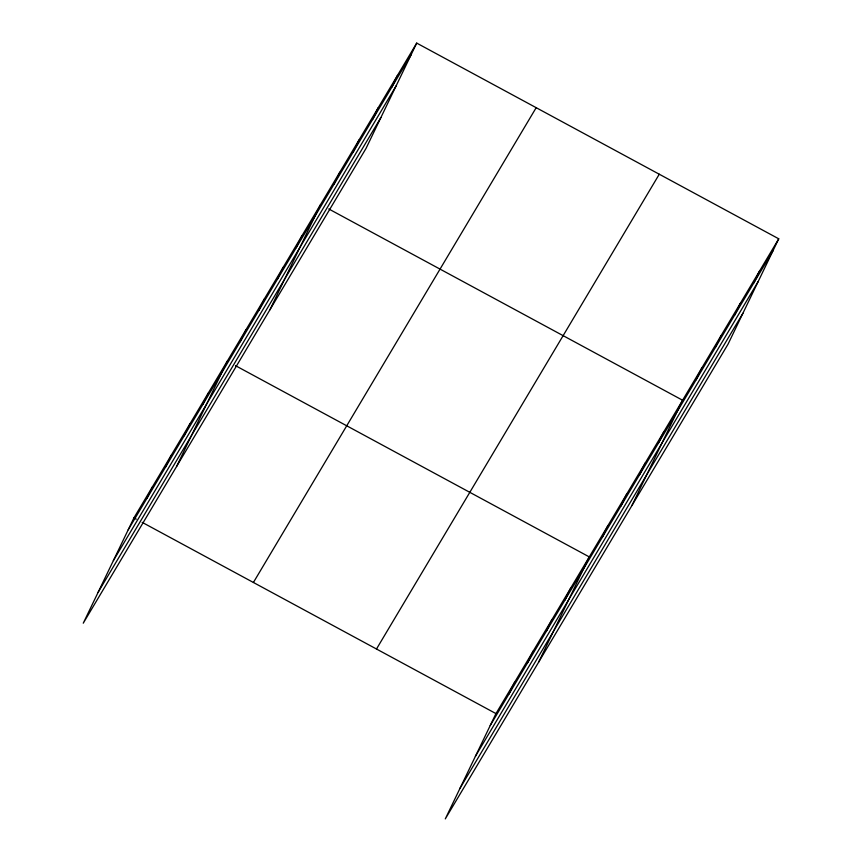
<?xml version="1.0" encoding="UTF-8"?>
<svg xmlns="http://www.w3.org/2000/svg" width="862" height="862" viewBox="0 0 862 862"><rect width="100%" height="100%" fill="white"/><g stroke="black" fill="none" stroke-linecap="round" stroke-linejoin="round"><path stroke-width="1.29" d="M416.712 43.1L133.933 517.89L83.258 623.194L366.038 148.404L416.712 43.1L778.742 238.806L728.067 344.11L445.288 818.9L495.962 713.596L778.742 238.806M146.874 498.462L152.596 486.556M165.536 467.118L171.258 455.222M184.199 435.784L189.92 423.888M202.861 404.45L208.593 392.544M176.57 466.514L227.256 361.21M240.186 341.772L245.918 329.877M258.848 310.439L264.58 298.543M277.51 279.105L283.242 267.198M296.183 247.771L301.905 235.865M269.892 309.835L320.567 204.531M334.068 184.145L339.8 172.238M353.301 151.863L359.034 139.956M372.535 119.57L378.256 107.675M391.757 87.288L397.49 75.382M508.892 694.158L514.625 682.262M527.566 662.824L533.287 650.929M546.228 631.49L551.949 619.584M564.89 600.157L570.622 588.25M538.599 662.221L589.285 556.917L235.455 365.639M602.215 537.479L607.947 525.583M620.877 506.145L626.609 494.238M639.539 474.811L645.272 462.905M658.212 443.467L663.934 431.571M631.921 505.541L682.596 400.237L328.767 208.96M696.097 379.851L701.83 367.945M715.331 347.558L721.063 335.663M734.564 315.276L740.286 303.37M753.787 282.995L759.519 271.088M128.201 529.796L410.991 55.006M113.375 560.612L396.154 85.823M98.085 592.377L380.875 117.577M253.406 582.475L536.186 107.685M376.489 649.011L659.279 174.221M490.23 725.502L773.02 250.702M475.404 756.319L758.183 281.529M460.114 788.073L742.904 313.283M133.933 517.89L136.271 519.161M142.133 522.329L495.962 713.596"/></g></svg>
